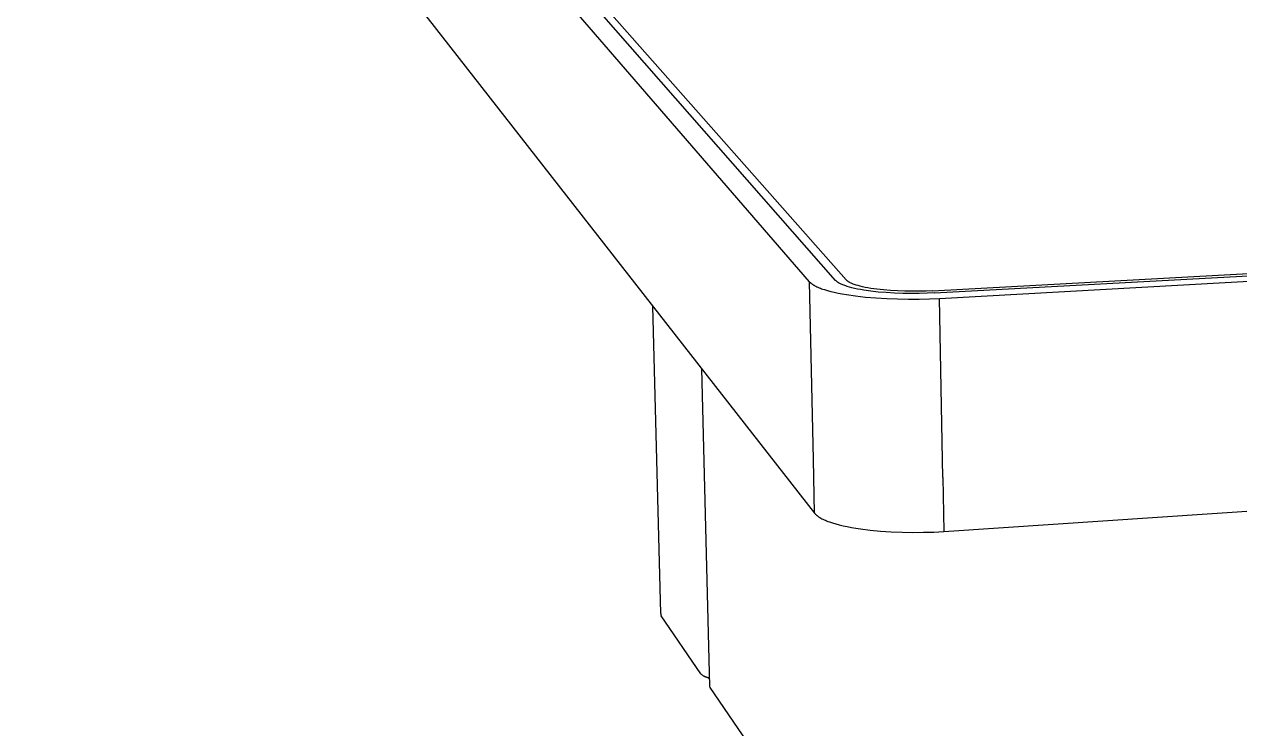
# Model space of a CAD drawing. Header units: millimetres. Extents: x 430 to 4403, y -1522 to 1254.
# Drawn here: x 950.1 to 1180.4, y -463.4 to -329.9 of the extents above; entities that cross this region are included whole.
import ezdxf

# ---------------------------------------------------------------- set-up
doc = ezdxf.new("R2010")
doc.units = ezdxf.units.MM
doc.header["$MEASUREMENT"] = 0
doc.layers.add('Domyślny', color=7, linetype='Continuous', true_color=0x000000)
doc.layers.add('Utwórz2D linie widoczne', color=7, linetype='Continuous', true_color=0x000000)

msp = doc.modelspace()

# ---------------------------------------------------------------- linework, layer by layer
at = {"layer": 'Domyślny'}
for p, q in [((951.11, -232.18), (1099.84, -422.58)), ((1099.62, -412.39), (1098.88, -378.71)), ((1124.16, -415.79), (1123.53, -381.85)), ((1124.35, -426.05), (1273.05, -416.14))]:
    msp.add_line(p, q, dxfattribs=at)
at = {"layer": 'Utwórz2D linie widoczne'}
for p, q in [((1098.88, -378.71), (950.06, -206.68)), ((1103.83, -378.44), (952.91, -206.6)), ((954.06, -206.56), (1105.8, -378.34)), ((1123.53, -381.85), (1379.53, -367.75)), ((1122.21, -380.42), (1254.17, -373.17)), ((1122.59, -380.83), (1254.17, -373.6)), ((1098.88, -378.71), (1098.92, -378.76)), ((1098.92, -378.76), (1098.97, -378.81)), ((1098.97, -378.81), (1099.02, -378.86)), ((1099.02, -378.86), (1099.07, -378.9)), ((1099.07, -378.9), (1099.12, -378.95)), ((1099.12, -378.95), (1099.17, -379)), ((1099.17, -379), (1099.23, -379.04)), ((1099.23, -379.04), (1099.3, -379.09)), ((1099.3, -379.09), (1099.36, -379.14)), ((1099.36, -379.14), (1099.43, -379.19)), ((1099.43, -379.19), (1099.5, -379.23)), ((1099.5, -379.23), (1099.57, -379.28)), ((1099.57, -379.28), (1099.65, -379.33)), ((1099.65, -379.33), (1099.73, -379.38)), ((1099.73, -379.38), (1099.9, -379.47)), ((1099.9, -379.47), (1100.08, -379.56)), ((1100.08, -379.56), (1100.27, -379.66)), ((1100.27, -379.66), (1100.48, -379.75)), ((1100.48, -379.75), (1100.7, -379.84)), ((1100.7, -379.84), (1100.93, -379.93)), ((1100.93, -379.93), (1101.18, -380.02)), ((1101.18, -380.02), (1101.43, -380.11)), ((1103.86, -378.48), (1103.83, -378.44)), ((1103.89, -378.52), (1103.86, -378.48)), ((1103.93, -378.55), (1103.89, -378.52)), ((1103.97, -378.59), (1103.93, -378.55)), ((1104.01, -378.62), (1103.97, -378.59)), ((1104.05, -378.66), (1104.01, -378.62)), ((1104.1, -378.7), (1104.05, -378.66)), ((1104.14, -378.73), (1104.1, -378.7)), ((1104.19, -378.77), (1104.14, -378.73)), ((1104.25, -378.8), (1104.19, -378.77)), ((1104.3, -378.84), (1104.25, -378.8)), ((1104.36, -378.88), (1104.3, -378.84)), ((1104.42, -378.91), (1104.36, -378.88)), ((1104.48, -378.95), (1104.42, -378.91)), ((1104.61, -379.02), (1104.48, -378.95)), ((1104.75, -379.09), (1104.61, -379.02)), ((1104.89, -379.16), (1104.75, -379.09)), ((1105.05, -379.23), (1104.89, -379.16)), ((1105.22, -379.3), (1105.05, -379.23)), ((1105.4, -379.37), (1105.22, -379.3)), ((1105.58, -379.44), (1105.4, -379.37)), ((1105.78, -379.51), (1105.58, -379.44)), ((1105.99, -379.58), (1105.78, -379.51)), ((1105.83, -378.37), (1105.8, -378.34)), ((1105.86, -378.4), (1105.83, -378.37)), ((1105.89, -378.43), (1105.86, -378.4)), ((1105.93, -378.46), (1105.89, -378.43)), ((1105.96, -378.49), (1105.93, -378.46)), ((1106, -378.53), (1105.96, -378.49)), ((1106.43, -379.71), (1105.99, -379.58)), ((1106.04, -378.56), (1106, -378.53)), ((1106.08, -378.59), (1106.04, -378.56)), ((1106.13, -378.62), (1106.08, -378.59)), ((1106.17, -378.65), (1106.13, -378.62)), ((1106.22, -378.68), (1106.17, -378.65)), ((1106.27, -378.71), (1106.22, -378.68)), ((1106.37, -378.78), (1106.27, -378.71)), ((1106.49, -378.84), (1106.37, -378.78)), ((1106.91, -379.84), (1106.43, -379.71)), ((1106.61, -378.9), (1106.49, -378.84)), ((1106.74, -378.96), (1106.61, -378.9)), ((1106.88, -379.03), (1106.74, -378.96)), ((1107.02, -379.09), (1106.88, -379.03)), ((1107.42, -379.96), (1106.91, -379.84)), ((1107.18, -379.15), (1107.02, -379.09)), ((1107.34, -379.21), (1107.18, -379.15)), ((1107.52, -379.27), (1107.34, -379.21)), ((1107.97, -380.08), (1107.42, -379.96)), ((1107.7, -379.33), (1107.52, -379.27)), ((1108.08, -379.44), (1107.7, -379.33)), ((1108.5, -379.55), (1108.08, -379.44)), ((1108.95, -379.66), (1108.5, -379.55)), ((1109.44, -379.77), (1108.95, -379.66)), ((1109.95, -379.86), (1109.44, -379.77)), ((1110.49, -379.96), (1109.95, -379.86)), ((1111.64, -380.12), (1110.49, -379.96)), ((1101.43, -380.11), (1101.7, -380.2)), ((1101.7, -380.2), (1102.28, -380.38)), ((1102.28, -380.38), (1102.91, -380.55)), ((1102.91, -380.55), (1103.58, -380.71)), ((1103.58, -380.71), (1104.31, -380.87)), ((1104.31, -380.87), (1105.08, -381.01)), ((1105.08, -381.01), (1105.89, -381.15)), ((1105.89, -381.15), (1107.62, -381.4)), ((1107.62, -381.4), (1109.49, -381.61)), ((1108.56, -380.19), (1107.97, -380.08)), ((1109.18, -380.3), (1108.56, -380.19)), ((1110.5, -380.49), (1109.18, -380.3)), ((1109.49, -381.61), (1111.46, -381.78)), ((1111.92, -380.65), (1110.5, -380.49)), ((1111.46, -381.78), (1113.5, -381.9)), ((1112.89, -380.26), (1111.64, -380.12)), ((1113.42, -380.77), (1111.92, -380.65)), ((1114.2, -380.37), (1112.89, -380.26)), ((1114.96, -380.86), (1113.42, -380.77)), ((1113.5, -381.9), (1115.57, -381.97)), ((1115.55, -380.45), (1114.2, -380.37)), ((1116.54, -380.92), (1114.96, -380.86)), ((1116.92, -380.5), (1115.55, -380.45)), ((1115.57, -381.97), (1117.63, -382)), ((1118.11, -380.94), (1116.54, -380.92)), ((1118.29, -380.52), (1116.92, -380.5)), ((1117.63, -382), (1119.67, -381.99)), ((1119.65, -380.93), (1118.11, -380.94)), ((1119.65, -380.51), (1118.29, -380.52)), ((1120.96, -380.48), (1119.65, -380.51)), ((1121.15, -380.89), (1119.65, -380.93)), ((1119.67, -381.99), (1121.64, -381.94)), ((1122.21, -380.42), (1120.96, -380.48)), ((1122.59, -380.83), (1121.15, -380.89)), ((1121.64, -381.94), (1123.53, -381.85)), ((1070.68, -441.59), (1069.17, -383.32)), ((1079.97, -455.4), (1078.48, -395.24)), ((1099.84, -422.58), (1099.62, -412.39)), ((1124.16, -415.79), (1124.35, -426.05)), ((1099.84, -422.58), (1099.88, -422.63)), ((1099.88, -422.63), (1099.93, -422.69)), ((1099.93, -422.69), (1099.97, -422.74)), ((1099.97, -422.74), (1100.02, -422.79)), ((1100.02, -422.79), (1100.08, -422.84)), ((1100.08, -422.84), (1100.13, -422.89)), ((1100.13, -422.89), (1100.19, -422.95)), ((1100.19, -422.95), (1100.25, -423)), ((1100.25, -423), (1100.32, -423.05)), ((1100.32, -423.05), (1100.39, -423.1)), ((1100.39, -423.1), (1100.46, -423.16)), ((1100.46, -423.16), (1100.53, -423.21)), ((1100.53, -423.21), (1100.61, -423.26)), ((1100.61, -423.26), (1100.69, -423.31)), ((1100.69, -423.31), (1100.85, -423.42)), ((1100.85, -423.42), (1101.03, -423.52)), ((1101.03, -423.52), (1101.23, -423.62)), ((1101.23, -423.62), (1101.43, -423.73)), ((1101.43, -423.73), (1101.65, -423.83)), ((1101.65, -423.83), (1101.88, -423.93)), ((1101.88, -423.93), (1102.12, -424.03)), ((1102.12, -424.03), (1102.38, -424.13)), ((1102.38, -424.13), (1102.65, -424.23)), ((1102.65, -424.23), (1103.22, -424.42)), ((1103.22, -424.42), (1103.85, -424.61)), ((1103.85, -424.61), (1104.52, -424.79)), ((1104.52, -424.79), (1105.24, -424.96)), ((1105.24, -424.96), (1106, -425.12)), ((1106, -425.12), (1106.81, -425.28)), ((1106.81, -425.28), (1107.66, -425.42)), ((1107.66, -425.42), (1108.54, -425.55)), ((1108.54, -425.55), (1110.4, -425.78)), ((1110.4, -425.78), (1112.35, -425.97)), ((1112.35, -425.97), (1114.38, -426.1)), ((1114.38, -426.1), (1116.43, -426.18)), ((1120.51, -426.2), (1122.47, -426.15)), ((1122.47, -426.15), (1124.35, -426.05)), ((1116.43, -426.18), (1118.49, -426.22)), ((1118.49, -426.22), (1120.51, -426.2)), ((1070.68, -441.59), (1070.68, -441.65)), ((1070.68, -441.65), (1070.69, -441.71)), ((1070.69, -441.71), (1070.69, -441.77)), ((1070.69, -441.77), (1070.7, -441.82)), ((1070.7, -441.82), (1070.71, -441.88)), ((1070.71, -441.88), (1070.72, -441.94)), ((1070.72, -441.94), (1070.74, -442)), ((1070.74, -442), (1070.75, -442.05)), ((1078.29, -453.05), (1070.75, -442.05)), ((1078.29, -453.05), (1078.36, -453.11)), ((1078.36, -453.11), (1078.43, -453.17)), ((1078.43, -453.17), (1078.51, -453.23)), ((1078.51, -453.23), (1078.59, -453.29)), ((1078.59, -453.29), (1078.67, -453.34)), ((1078.67, -453.34), (1078.75, -453.39)), ((1078.75, -453.39), (1078.83, -453.44)), ((1078.83, -453.44), (1078.92, -453.48)), ((1078.92, -453.48), (1079, -453.52)), ((1079, -453.52), (1079.09, -453.56)), ((1079.09, -453.56), (1079.18, -453.6)), ((1079.18, -453.6), (1079.27, -453.63)), ((1079.27, -453.63), (1079.36, -453.66)), ((1079.36, -453.66), (1079.45, -453.68)), ((1079.45, -453.68), (1079.55, -453.7)), ((1079.55, -453.7), (1079.64, -453.72)), ((1079.64, -453.72), (1079.74, -453.74)), ((1079.68, -453.71), (1079.93, -454.07)), ((1079.74, -453.74), (1079.83, -453.75)), ((1079.83, -453.75), (1079.93, -453.76)), ((1080.04, -455.61), (1079.97, -455.4)), ((1268.31, -730.51), (1080.04, -455.61))]:
    msp.add_line(p, q, dxfattribs=at)

doc.saveas('drawing.dxf')
